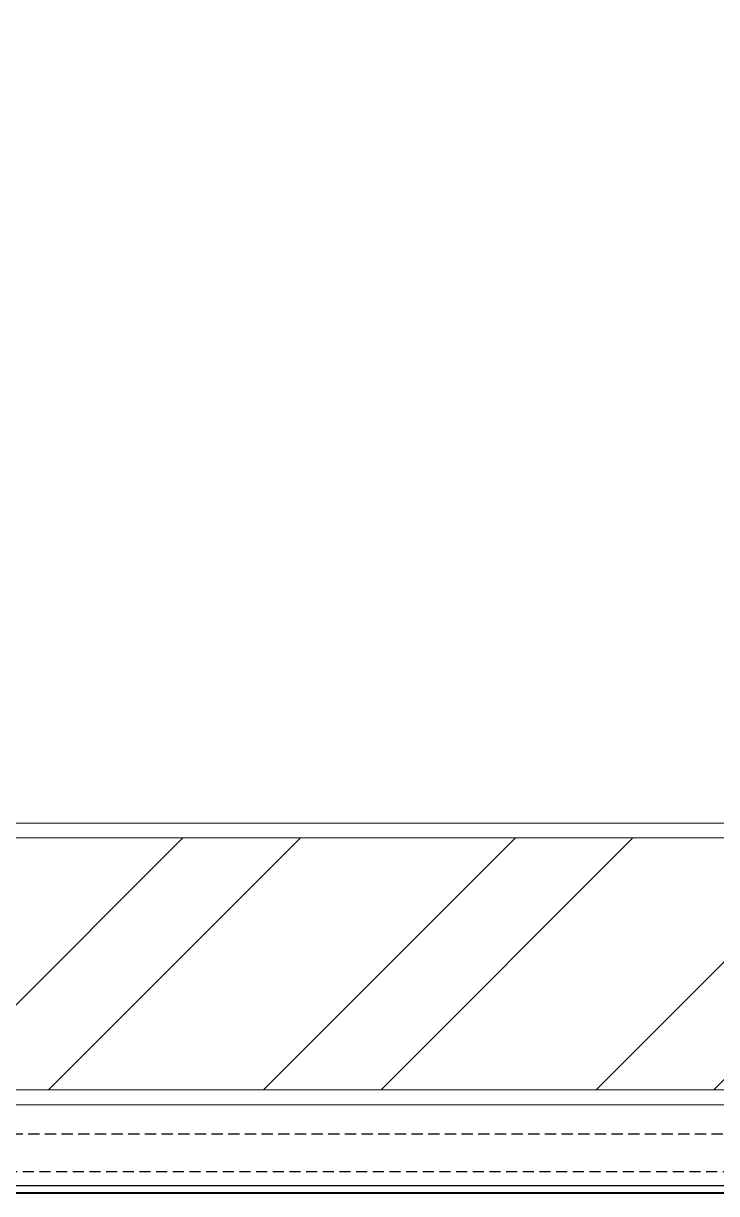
# Model space of a CAD drawing. Header units: millimetres. Extents: x 4003075 to 5615882, y 1445368 to 2591247.
# Drawn here: x 5338629 to 5343309, y 2429368 to 2437265 of the extents above; entities that cross this region are included whole.
import ezdxf

# ---------------------------------------------------------------- set-up
doc = ezdxf.new("R2010")
doc.units = ezdxf.units.MM
doc.linetypes.add('XR-평면도$0$HIDDEN', pattern=[0.375, 0.25, -0.125])
for name, color, linetype, lineweight in [('XR-평면도$0$A-CNTL', 9, 'Continuous', 15), ('XR-평면도$0$A-CONC-LIN1', 9, 'Continuous', 40), ('XR-평면도$0$A-DWXM-SHUT', 9, 'Continuous', 25), ('XR-평면도$0$A-ELEV-LIN3', 9, 'Continuous', 18), ('XR-평면도$0$A-XXXX-STL', 9, 'Continuous', 25)]:
    doc.layers.add(name, color=color, linetype=linetype, lineweight=lineweight)
pattern_1 = [(45, (5195882, 1106247), (-1122.532, 1122.532), []), (45, (5195882, 1107040.7), (-1122.532, 1122.532), [])]

# ---------------------------------------------------------------- blocks, each defined once
blk = doc.blocks.new('XR-평면도$0$중심선(210216)')
at = {"layer": 'XR-평면도$0$A-CNTL', "ltscale": 300}
blk.add_lwpolyline([(-10000, 90000), (186000, 90000)], dxfattribs=at)
blk = doc.blocks.new('XR-평면도$0$셔터(9600)230515')
at = {"layer": 'XR-평면도$0$A-DWXM-SHUT', "ltscale": 20}
for p, q in [((9671.8, 395.9), (279.2, 395.9)), ((129.2, 345), (9671.8, 345))]:
    blk.add_line(p, q, dxfattribs=at)
at = {"layer": 'XR-평면도$0$A-XXXX-STL', "color": 3, "linetype": 'XR-평면도$0$HIDDEN', "ltscale": 300}
blk.add_lwpolyline([(0, 250), (9900, 250), (9900, 0), (0, 0)], close=True, dxfattribs=at)

msp = doc.modelspace()

# ---------------------------------------------------------------- hatches: boundary and pattern name
at = {"layer": 'XR-평면도$0$A-ELEV-LIN3'}
h = msp.add_hatch(dxfattribs=at)
h.set_pattern_fill('STEEL', color=256, scale=500)
h.set_pattern_definition([(45, (5195882, 1106247), (-1122.532, 1122.532), []), (45, (5195882, 1107040.7), (-1122.532, 1122.532), [])])
h.paths.add_polyline_path([(5322875, 2431767.6), (5322875, 2430067.6), (5456375, 2430067.6), (5456375, 2431767.6)])
h.paths.add_polyline_path([(5364775, 2444667.6), (5364775, 2442967.6), (5498275, 2442967.6), (5498275, 2444667.6)])
h = msp.add_hatch(dxfattribs=at)
h.set_pattern_fill('STEEL', color=256, scale=500)
h.set_pattern_definition(pattern_1)
h.paths.add_polyline_path([(5322875, 2431767.6), (5322875, 2430067.6), (5456375, 2430067.6), (5456375, 2431767.6)])
h.paths.add_polyline_path([(5364775, 2444667.6), (5364775, 2442967.6), (5498275, 2442967.6), (5498275, 2444667.6)])
h = msp.add_hatch(dxfattribs=at)
h.set_pattern_fill('STEEL', color=256, scale=500)
h.set_pattern_definition(pattern_1)
h.paths.add_polyline_path([(5322875, 2431767.6), (5322875, 2430067.6), (5456375, 2430067.6), (5456375, 2431767.6)])
h.paths.add_polyline_path([(5364775, 2444667.6), (5364775, 2442967.6), (5498275, 2442967.6), (5498275, 2444667.6)])

# ---------------------------------------------------------------- linework, layer by layer
for points in [[(5456475, 2429967.6), (5322775, 2429967.6), (5322775, 2431867.6), (5456475, 2431867.6)], [(5456475, 2429967.6), (5322775, 2429967.6), (5322775, 2431867.6), (5456475, 2431867.6)], [(5456475, 2429967.6), (5322775, 2429967.6), (5322775, 2431867.6), (5456475, 2431867.6)], [(5456375, 2430067.6), (5456375, 2431767.6), (5322875, 2431767.6), (5322875, 2430067.6)], [(5456375, 2430067.6), (5456375, 2431767.6), (5322875, 2431767.6), (5322875, 2430067.6)], [(5456375, 2430067.6), (5456375, 2431767.6), (5322875, 2431767.6), (5322875, 2430067.6)]]:
    msp.add_lwpolyline(points, close=True, dxfattribs=at)

# ---------------------------------------------------------------- block references
at = {"layer": 'XR-평면도$0$A-CNTL'}
msp.add_blockref('XR-평면도$0$중심선(210216)', (5322575, 2339367.6), dxfattribs=at)
at = {"layer": 'XR-평면도$0$A-CONC-LIN1', "xscale": -1, "rotation": 180}
msp.add_blockref('XR-평면도$0$셔터(9600)230515', (5334125, 2429767.6), dxfattribs=at)
msp.add_blockref('XR-평면도$0$셔터(9600)230515', (5334125, 2429767.6), dxfattribs=at)
msp.add_blockref('XR-평면도$0$셔터(9600)230515', (5334125, 2429767.6), dxfattribs=at)

doc.saveas('drawing.dxf')
